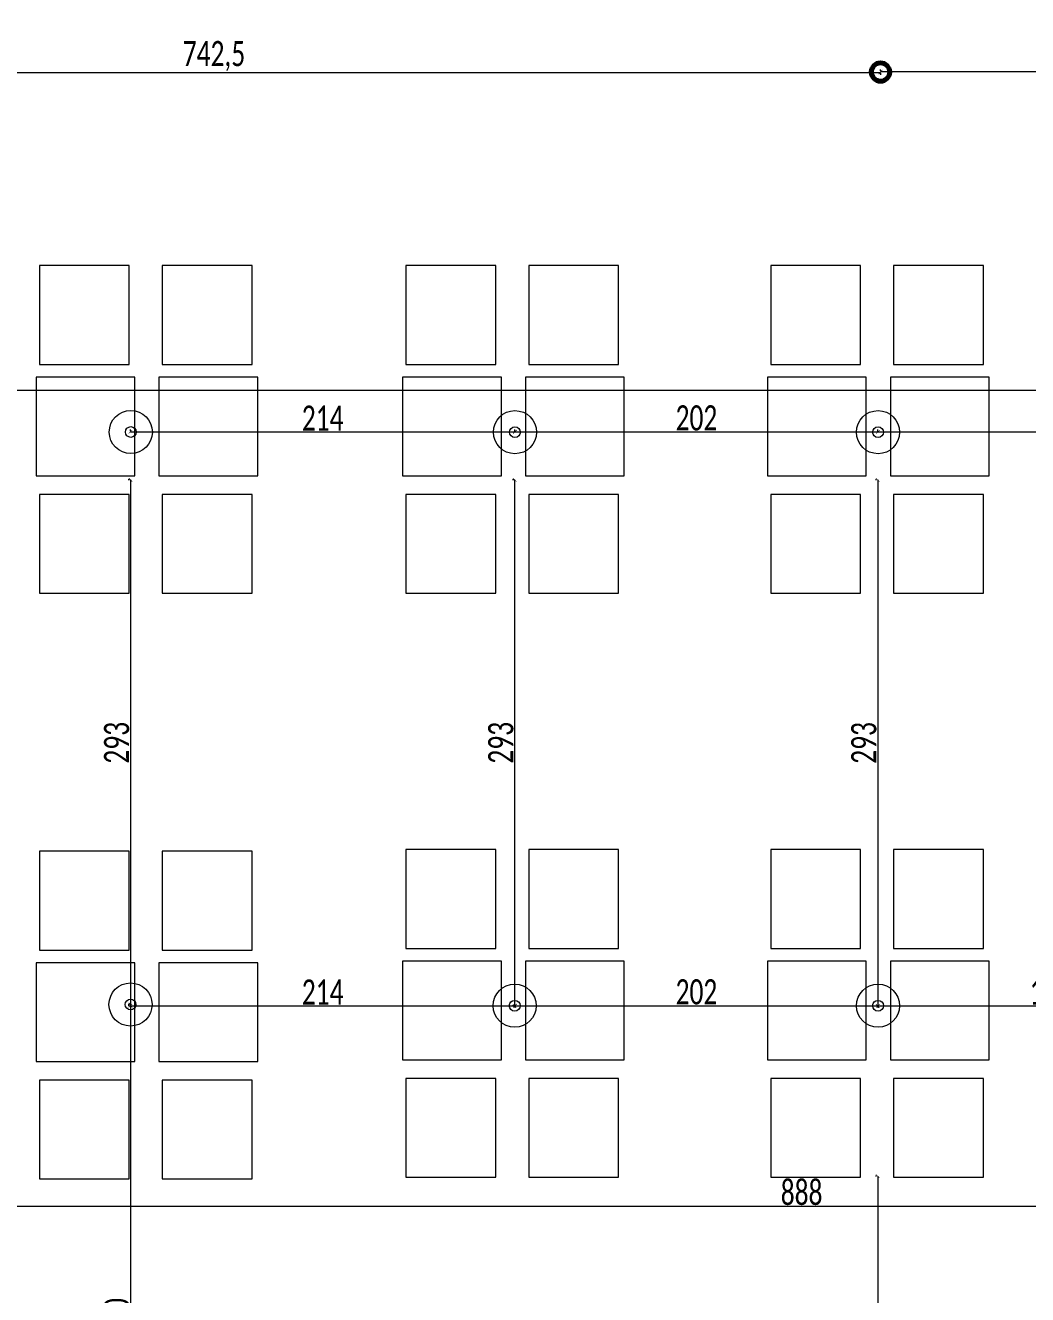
# Model space of a CAD drawing. Header units: millimetres. Extents: x -24 to 530668, y -246875 to -2983.
# Drawn here: x 265256 to 265814, y -115151 to -114445 of the extents above; entities that cross this region are included whole.
import ezdxf
from ezdxf.enums import TextEntityAlignment as Align

# ---------------------------------------------------------------- set-up
doc = ezdxf.new("R2010")
doc.units = ezdxf.units.MM
doc.header["$PDMODE"] = 2
doc.layers.get('0').update_dxf_attribs({"lineweight": 20})
for name, color, linetype, lineweight in [('10_1_1_BA_tasiyici', 1, 'Continuous', 40), ('ahsap', 34, 'Continuous', 25), ('aydınlatma', 40, 'Continuous', 20), ('t_kutu p', 50, 'Continuous', 30), ('t_tarama', 253, 'Continuous', 5), ('ölçü', 251, 'Continuous', 5)]:
    doc.layers.add(name, color=color, linetype=linetype, lineweight=lineweight)
doc.styles.add('txt_tur_1', font='arial.ttf', dxfattribs={"height": 1.5})
doc.styles.add('Ölçü50', font='calibri.ttf', dxfattribs={"width": 0.7})
doc.dimstyles.new('olcu10', dxfattribs={"dimtxt": 14, "dimasz": 2, "dimexe": 1.25, "dimexo": 0.625, "dimgap": 0.5, "dimtad": 1, "dimdec": 1, "dimrnd": 0.5, "dimzin": 9, "dimtxsty": 'Ölçü50', "dimblk": 'ARCHTICK', "dimcen": 2, "dimclrd": 256, "dimclre": 256, "dimclrt": 6, "dimazin": 2, "dimtfac": 1, "dimtdec": 1, "dimtix": 1, "dimtmove": 0, "dimatfit": 3, "dimldrblk": 'ARCHTICK', "dimfxl": 1, "dimlwd": -1, "dimarcsym": 0})

# ---------------------------------------------------------------- blocks, each defined once
blk = doc.blocks.new('_ArchTick')
at = {"color": 0, "linetype": 'ByBlock', "const_width": 0.15}
blk.add_lwpolyline([(-0.5, -0.5), (0.5, 0.5)], dxfattribs=at)
blk = doc.blocks.new('*D837')
at = {"layer": 'DEFPOINTS', "color": 0, "transparency": 16777216}
for p in [(259802.6, -114260.43), (260016.69, -114260.2), (260016.69, -114260.43)]:
    blk.add_point(p, dxfattribs=at)
at = {"layer": 'ölçü', "lineweight": -2, "transparency": 16777216}
for p, q in [((259802.6, -114259.81), (259802.6, -114258.95)), ((260016.69, -114259.81), (260016.69, -114258.95))]:
    blk.add_line(p, q, dxfattribs=at)
at = {"layer": 'ölçü', "transparency": 16777216}
blk.add_line((259802.6, -114260.2), (260016.69, -114260.2), dxfattribs=at)
at = {"layer": 'ölçü', "transparency": 16777216, "xscale": 2, "yscale": 2, "zscale": 2, "rotation": 180}
blk.add_blockref('_ArchTick', (259802.6, -114260.2), dxfattribs=at)
at = {"layer": 'ölçü', "transparency": 16777216, "xscale": 2, "yscale": 2, "zscale": 2}
blk.add_blockref('_ArchTick', (260016.69, -114260.2), dxfattribs=at)
at = {"layer": 'ölçü', "color": 6, "transparency": 16777216, "insert": (259909.64, -114252.6), "char_height": 14, "attachment_point": 5, "style": 'Ölçü50'}
blk.add_mtext('214', dxfattribs=at)
blk = doc.blocks.new('*D838')
at = {"layer": 'DEFPOINTS', "color": 0, "transparency": 16777216}
for p in [(260016.69, -114260.43), (260218.89, -114260.2), (260218.89, -114260.43)]:
    blk.add_point(p, dxfattribs=at)
at = {"layer": 'ölçü', "lineweight": -2, "transparency": 16777216}
for p, q in [((260016.69, -114259.81), (260016.69, -114258.95)), ((260218.89, -114259.81), (260218.89, -114258.95))]:
    blk.add_line(p, q, dxfattribs=at)
at = {"layer": 'ölçü', "transparency": 16777216}
blk.add_line((260016.69, -114260.2), (260218.89, -114260.2), dxfattribs=at)
at = {"layer": 'ölçü', "transparency": 16777216, "xscale": 2, "yscale": 2, "zscale": 2, "rotation": 180}
blk.add_blockref('_ArchTick', (260016.69, -114260.2), dxfattribs=at)
at = {"layer": 'ölçü', "transparency": 16777216, "xscale": 2, "yscale": 2, "zscale": 2}
blk.add_blockref('_ArchTick', (260218.89, -114260.2), dxfattribs=at)
at = {"layer": 'ölçü', "color": 6, "transparency": 16777216, "insert": (260117.79, -114252.53), "char_height": 14, "attachment_point": 5, "style": 'Ölçü50'}
blk.add_mtext('202', dxfattribs=at)
blk = doc.blocks.new('*D839')
at = {"layer": 'DEFPOINTS', "color": 0, "transparency": 16777216}
for p in [(260218.89, -114260.43), (260613.8, -114260.2), (260613.8, -114260.43)]:
    blk.add_point(p, dxfattribs=at)
at = {"layer": 'ölçü', "lineweight": -2, "transparency": 16777216}
for p, q in [((260218.89, -114259.81), (260218.89, -114258.95)), ((260613.8, -114259.81), (260613.8, -114258.95))]:
    blk.add_line(p, q, dxfattribs=at)
at = {"layer": 'ölçü', "transparency": 16777216}
blk.add_line((260218.89, -114260.2), (260613.8, -114260.2), dxfattribs=at)
at = {"layer": 'ölçü', "transparency": 16777216, "xscale": 2, "yscale": 2, "zscale": 2, "rotation": 180}
blk.add_blockref('_ArchTick', (260218.89, -114260.2), dxfattribs=at)
at = {"layer": 'ölçü', "transparency": 16777216, "xscale": 2, "yscale": 2, "zscale": 2}
blk.add_blockref('_ArchTick', (260613.8, -114260.2), dxfattribs=at)
at = {"layer": 'ölçü', "color": 6, "transparency": 16777216, "insert": (260416.35, -114252.53), "char_height": 14, "attachment_point": 5, "style": 'Ölçü50'}
blk.add_mtext('395', dxfattribs=at)
blk = doc.blocks.new('*D842')
at = {"layer": 'DEFPOINTS', "color": 0, "transparency": 16777216}
for p in [(259802.6, -114579.05), (260016.69, -114579.05), (260016.69, -114579.73)]:
    blk.add_point(p, dxfattribs=at)
at = {"layer": 'ölçü', "lineweight": -2, "transparency": 16777216}
for p, q in [((259802.6, -114579.67), (259802.6, -114580.98)), ((260016.69, -114579.67), (260016.69, -114580.98))]:
    blk.add_line(p, q, dxfattribs=at)
at = {"layer": 'ölçü', "transparency": 16777216}
blk.add_line((259802.6, -114579.73), (260016.69, -114579.73), dxfattribs=at)
at = {"layer": 'ölçü', "transparency": 16777216, "xscale": 2, "yscale": 2, "zscale": 2, "rotation": 180}
blk.add_blockref('_ArchTick', (259802.6, -114579.73), dxfattribs=at)
at = {"layer": 'ölçü', "transparency": 16777216, "xscale": 2, "yscale": 2, "zscale": 2}
blk.add_blockref('_ArchTick', (260016.69, -114579.73), dxfattribs=at)
at = {"layer": 'ölçü', "color": 6, "transparency": 16777216, "insert": (259909.64, -114572.12), "char_height": 14, "attachment_point": 5, "style": 'Ölçü50'}
blk.add_mtext('214', dxfattribs=at)
blk = doc.blocks.new('*D843')
at = {"layer": 'DEFPOINTS', "color": 0, "transparency": 16777216}
for p in [(260016.69, -114579.05), (260218.89, -114579.05), (260218.89, -114579.73)]:
    blk.add_point(p, dxfattribs=at)
at = {"layer": 'ölçü', "lineweight": -2, "transparency": 16777216}
for p, q in [((260016.69, -114579.67), (260016.69, -114580.98)), ((260218.89, -114579.67), (260218.89, -114580.98))]:
    blk.add_line(p, q, dxfattribs=at)
at = {"layer": 'ölçü', "transparency": 16777216}
blk.add_line((260016.69, -114579.73), (260218.89, -114579.73), dxfattribs=at)
at = {"layer": 'ölçü', "transparency": 16777216, "xscale": 2, "yscale": 2, "zscale": 2, "rotation": 180}
blk.add_blockref('_ArchTick', (260016.69, -114579.73), dxfattribs=at)
at = {"layer": 'ölçü', "transparency": 16777216, "xscale": 2, "yscale": 2, "zscale": 2}
blk.add_blockref('_ArchTick', (260218.89, -114579.73), dxfattribs=at)
at = {"layer": 'ölçü', "color": 6, "transparency": 16777216, "insert": (260117.79, -114572.05), "char_height": 14, "attachment_point": 5, "style": 'Ölçü50'}
blk.add_mtext('202', dxfattribs=at)
blk = doc.blocks.new('*D844')
at = {"layer": 'DEFPOINTS', "color": 0, "transparency": 16777216}
for p in [(260218.89, -114579.05), (260411.09, -114579.05), (260411.09, -114579.73)]:
    blk.add_point(p, dxfattribs=at)
at = {"layer": 'ölçü', "lineweight": -2, "transparency": 16777216}
for p, q in [((260218.89, -114579.67), (260218.89, -114580.98)), ((260411.09, -114579.67), (260411.09, -114580.98))]:
    blk.add_line(p, q, dxfattribs=at)
at = {"layer": 'ölçü', "transparency": 16777216}
blk.add_line((260218.89, -114579.73), (260411.09, -114579.73), dxfattribs=at)
at = {"layer": 'ölçü', "transparency": 16777216, "xscale": 2, "yscale": 2, "zscale": 2, "rotation": 180}
blk.add_blockref('_ArchTick', (260218.89, -114579.73), dxfattribs=at)
at = {"layer": 'ölçü', "transparency": 16777216, "xscale": 2, "yscale": 2, "zscale": 2}
blk.add_blockref('_ArchTick', (260411.09, -114579.73), dxfattribs=at)
at = {"layer": 'ölçü', "color": 6, "transparency": 16777216, "insert": (260314.99, -114572.05), "char_height": 14, "attachment_point": 5, "style": 'Ölçü50'}
blk.add_mtext('192', dxfattribs=at)
blk = doc.blocks.new('*D846')
at = {"layer": 'DEFPOINTS', "color": 0, "transparency": 16777216}
for p in [(259802.6, -114286.95), (259802.6, -114579.73), (259802.6, -114579.73)]:
    blk.add_point(p, dxfattribs=at)
at = {"layer": 'ölçü', "lineweight": -2, "transparency": 16777216}
for p, q in [((259801.98, -114286.95), (259801.35, -114286.95)), ((259801.98, -114579.73), (259801.35, -114579.73))]:
    blk.add_line(p, q, dxfattribs=at)
at = {"layer": 'ölçü', "transparency": 16777216}
blk.add_line((259802.6, -114286.95), (259802.6, -114579.73), dxfattribs=at)
at = {"layer": 'ölçü', "transparency": 16777216, "xscale": 2, "yscale": 2, "zscale": 2}
for p, rotation in [((259802.6, -114286.95), 90), ((259802.6, -114579.73), 270)]:
    blk.add_blockref('_ArchTick', p, dxfattribs=dict(at, rotation=rotation))
at = {"layer": 'ölçü', "color": 6, "transparency": 16777216, "insert": (259794.93, -114433.34), "char_height": 14, "attachment_point": 5, "rotation": 90, "style": 'Ölçü50'}
blk.add_mtext('293', dxfattribs=at)
blk = doc.blocks.new('*D847')
at = {"layer": 'DEFPOINTS', "color": 0, "transparency": 16777216}
for p in [(260017.17, -114286.95), (260016.55, -114579.73), (260016.55, -114579.73)]:
    blk.add_point(p, dxfattribs=at)
at = {"layer": 'ölçü', "lineweight": -2, "transparency": 16777216}
for p, q in [((260016.55, -114286.95), (260015.3, -114286.95)), ((260015.92, -114579.73), (260015.3, -114579.73))]:
    blk.add_line(p, q, dxfattribs=at)
at = {"layer": 'ölçü', "transparency": 16777216}
blk.add_line((260016.55, -114286.95), (260016.55, -114579.73), dxfattribs=at)
at = {"layer": 'ölçü', "transparency": 16777216, "xscale": 2, "yscale": 2, "zscale": 2}
for p, rotation in [((260016.55, -114286.95), 90), ((260016.55, -114579.73), 270)]:
    blk.add_blockref('_ArchTick', p, dxfattribs=dict(at, rotation=rotation))
at = {"layer": 'ölçü', "color": 6, "transparency": 16777216, "insert": (260008.87, -114433.34), "char_height": 14, "attachment_point": 5, "rotation": 90, "style": 'Ölçü50'}
blk.add_mtext('293', dxfattribs=at)
blk = doc.blocks.new('*D848')
at = {"layer": 'DEFPOINTS', "color": 0, "transparency": 16777216}
for p in [(260218.71, -114286.95), (260218.71, -114579.9), (260218.71, -114579.9)]:
    blk.add_point(p, dxfattribs=at)
at = {"layer": 'ölçü', "lineweight": -2, "transparency": 16777216}
for p, q in [((260218.09, -114286.95), (260217.46, -114286.95)), ((260218.09, -114579.9), (260217.46, -114579.9))]:
    blk.add_line(p, q, dxfattribs=at)
at = {"layer": 'ölçü', "transparency": 16777216}
blk.add_line((260218.71, -114286.95), (260218.71, -114579.9), dxfattribs=at)
at = {"layer": 'ölçü', "transparency": 16777216, "xscale": 2, "yscale": 2, "zscale": 2}
for p, rotation in [((260218.71, -114286.95), 90), ((260218.71, -114579.9), 270)]:
    blk.add_blockref('_ArchTick', p, dxfattribs=dict(at, rotation=rotation))
at = {"layer": 'ölçü', "color": 6, "transparency": 16777216, "insert": (260211.04, -114433.43), "char_height": 14, "attachment_point": 5, "rotation": 90, "style": 'Ölçü50'}
blk.add_mtext('293', dxfattribs=at)
blk = doc.blocks.new('*D849')
at = {"layer": 'DEFPOINTS', "color": 0, "transparency": 16777216}
for p in [(260218.71, -114674.56), (260218.71, -114929.19), (260218.71, -114929.19)]:
    blk.add_point(p, dxfattribs=at)
at = {"layer": 'ölçü', "lineweight": -2, "transparency": 16777216}
for p, q in [((260218.09, -114674.56), (260217.46, -114674.56)), ((260218.09, -114929.19), (260217.46, -114929.19))]:
    blk.add_line(p, q, dxfattribs=at)
at = {"layer": 'ölçü', "transparency": 16777216}
blk.add_line((260218.71, -114674.56), (260218.71, -114929.19), dxfattribs=at)
at = {"layer": 'ölçü', "transparency": 16777216, "xscale": 2, "yscale": 2, "zscale": 2}
for p, rotation in [((260218.71, -114674.56), 90), ((260218.71, -114929.19), 270)]:
    blk.add_blockref('_ArchTick', p, dxfattribs=dict(at, rotation=rotation))
at = {"layer": 'ölçü', "color": 6, "transparency": 16777216, "insert": (260209.58, -114801.88), "char_height": 14, "attachment_point": 5, "rotation": 90, "style": 'Ölçü50'}
blk.add_mtext('254,5', dxfattribs=at)
blk = doc.blocks.new('DGHH')
at = {"layer": 'aydınlatma'}
for radius in [20, 5]:
    blk.add_circle((254315, -103870.9, 2092.6), radius, dxfattribs=at)
blk = doc.blocks.new('sıva üstü hopörlör')
at = {"layer": '10_1_1_BA_tasiyici', "color": 5}
for radius in [5.68, 5.11, 4.54]:
    blk.add_circle((0, 0), radius, dxfattribs=at)
blk = doc.blocks.new('*D870')
at = {"layer": 'DEFPOINTS', "color": 0, "transparency": 16777216}
for p in [(260620.3, -114691.38), (259732.4, -114701.11, 0), (260620.3, -114702.76, 0)]:
    blk.add_point(p, dxfattribs=at)
at = {"layer": 'ölçü', "lineweight": -2, "transparency": 16777216}
for p, q in [((259732.4, -114700.49), (259732.4, -114690.13)), ((260620.3, -114702.14), (260620.3, -114690.13))]:
    blk.add_line(p, q, dxfattribs=at)
at = {"layer": 'ölçü', "transparency": 16777216}
blk.add_line((259732.4, -114691.38), (260620.3, -114691.38), dxfattribs=at)
at = {"layer": 'ölçü', "transparency": 16777216, "xscale": 2, "yscale": 2, "zscale": 2, "rotation": 180}
blk.add_blockref('_ArchTick', (259732.4, -114691.38), dxfattribs=at)
at = {"layer": 'ölçü', "transparency": 16777216, "xscale": 2, "yscale": 2, "zscale": 2}
blk.add_blockref('_ArchTick', (260620.3, -114691.38), dxfattribs=at)
at = {"layer": 'ölçü', "color": 6, "transparency": 16777216, "insert": (260176.35, -114683.71), "char_height": 14, "attachment_point": 5, "style": 'Ölçü50'}
blk.add_mtext('888', dxfattribs=at)
blk = doc.blocks.new('*D874')
at = {"layer": 'DEFPOINTS', "color": 0, "transparency": 16777216}
for p in [(259477.9, -114059.93, 0), (260220.3, -114059.93, 0), (260220.3, -114060.17)]:
    blk.add_point(p, dxfattribs=at)
at = {"layer": 'ölçü', "transparency": 16777216}
blk.add_line((259477.9, -114060.17), (260220.3, -114060.17), dxfattribs=at)
at = {"layer": 'ölçü', "lineweight": -2, "transparency": 16777216}
for p, q in [((259477.9, -114060.55), (259477.9, -114061.42)), ((260220.3, -114060.55), (260220.3, -114061.42))]:
    blk.add_line(p, q, dxfattribs=at)
at = {"layer": 'ölçü', "transparency": 16777216, "xscale": 2, "yscale": 2, "zscale": 2, "rotation": 180}
blk.add_blockref('_ArchTick', (259477.9, -114060.17), dxfattribs=at)
at = {"layer": 'ölçü', "transparency": 16777216, "xscale": 2, "yscale": 2, "zscale": 2}
blk.add_blockref('_ArchTick', (260220.3, -114060.17), dxfattribs=at)
at = {"layer": 'ölçü', "color": 6, "transparency": 16777216, "insert": (259849.1, -114051.04), "char_height": 14, "attachment_point": 5, "style": 'Ölçü50'}
blk.add_mtext('742,5', dxfattribs=at)
blk = doc.blocks.new('*D875')
at = {"layer": 'DEFPOINTS', "color": 0, "transparency": 16777216}
for p in [(260220.3, -114059.93, 0), (260920.3, -114059.7), (260920.3, -114059.93, 0)]:
    blk.add_point(p, dxfattribs=at)
at = {"layer": 'ölçü', "lineweight": -2, "transparency": 16777216}
for p, q in [((260220.3, -114059.3), (260220.3, -114058.45)), ((260920.3, -114059.3), (260920.3, -114058.45))]:
    blk.add_line(p, q, dxfattribs=at)
at = {"layer": 'ölçü', "transparency": 16777216}
blk.add_line((260220.3, -114059.7), (260920.3, -114059.7), dxfattribs=at)
at = {"layer": 'ölçü', "transparency": 16777216, "xscale": 2, "yscale": 2, "zscale": 2, "rotation": 180}
blk.add_blockref('_ArchTick', (260220.3, -114059.7), dxfattribs=at)
at = {"layer": 'ölçü', "transparency": 16777216, "xscale": 2, "yscale": 2, "zscale": 2}
blk.add_blockref('_ArchTick', (260920.3, -114059.7), dxfattribs=at)
at = {"layer": 'ölçü', "color": 6, "transparency": 16777216, "insert": (260570.3, -114052.02), "char_height": 14, "attachment_point": 5, "style": 'Ölçü50'}
blk.add_mtext('700', dxfattribs=at)
blk = doc.blocks.new('*D907')
at = {"layer": 'DEFPOINTS', "color": 0, "transparency": 16777216}
for p in [(259802.6, -114579.05), (259802.6, -114929.19), (259802.6, -114929.19)]:
    blk.add_point(p, dxfattribs=at)
at = {"layer": 'ölçü', "lineweight": -2, "transparency": 16777216}
for p, q in [((259801.98, -114579.05), (259801.35, -114579.05)), ((259801.98, -114929.19), (259801.35, -114929.19))]:
    blk.add_line(p, q, dxfattribs=at)
at = {"layer": 'ölçü', "transparency": 16777216}
blk.add_line((259802.6, -114579.05), (259802.6, -114929.19), dxfattribs=at)
at = {"layer": 'ölçü', "transparency": 16777216, "xscale": 2, "yscale": 2, "zscale": 2}
for p, rotation in [((259802.6, -114579.05), 90), ((259802.6, -114929.19), 270)]:
    blk.add_blockref('_ArchTick', p, dxfattribs=dict(at, rotation=rotation))
at = {"layer": 'ölçü', "color": 6, "transparency": 16777216, "insert": (259794.93, -114754.12), "char_height": 14, "attachment_point": 5, "rotation": 90, "style": 'Ölçü50'}
blk.add_mtext('350', dxfattribs=at)
blk = doc.blocks.new('aydınlatma sd')
at = {"layer": 't_tarama'}
h = blk.add_hatch(dxfattribs=at)
h.set_pattern_fill('ANSI33', color=256, angle=90, style=0)
h.set_pattern_definition([(135, (232091.11, -128561.967), (-4.490128, -4.490128), []), (135, (232091.11, -128557.4766), (-4.490128, -4.490128), [3.175, -1.5875])])
edge = h.paths.add_edge_path()
edge.add_arc((260410.87, -114231.97), 30, 0, 360)
edge = h.paths.add_edge_path()
edge.add_arc((259586.11, -114231.97), 30, 0, 360)
h.paths.add_polyline_path([(259138.61, -113376.97), (259208.61, -113376.97), (259208.61, -113446.97), (259138.61, -113446.97)])
blk.add_line((258719.72, -114236.97, -17966.19), (261987.51, -114236.97, -17966.19), dxfattribs=at)
for points in [[(259751.92, -114167.71), (259751.92, -114222.71), (259801.92, -114222.71), (259801.92, -114167.71)], [(259820.33, -114167.71), (259820.33, -114222.71), (259870.33, -114222.71), (259870.33, -114167.71)], [(259956, -114167.71), (259956, -114222.71), (260006, -114222.71), (260006, -114167.71)], [(260024.41, -114167.71), (260024.41, -114222.71), (260074.41, -114222.71), (260074.41, -114167.71)], [(260159.21, -114167.71), (260159.21, -114222.71), (260209.21, -114222.71), (260209.21, -114167.71)], [(260227.61, -114167.71), (260227.61, -114222.71), (260277.61, -114222.71), (260277.61, -114167.71)], [(259751.92, -114295.08), (259751.92, -114350.08), (259801.92, -114350.08), (259801.92, -114295.08)], [(259820.33, -114295.08), (259820.33, -114350.08), (259870.33, -114350.08), (259870.33, -114295.08)], [(259956, -114295.08), (259956, -114350.08), (260006, -114350.08), (260006, -114295.08)], [(260024.41, -114295.08), (260024.41, -114350.08), (260074.41, -114350.08), (260074.41, -114295.08)], [(260159.21, -114295.08), (260159.21, -114350.08), (260209.21, -114350.08), (260209.21, -114295.08)], [(260227.61, -114295.08), (260227.61, -114350.08), (260277.61, -114350.08), (260277.61, -114295.08)], [(259751.92, -114493.75), (259751.92, -114548.75), (259801.92, -114548.75), (259801.92, -114493.75)], [(259820.33, -114493.75), (259820.33, -114548.75), (259870.33, -114548.75), (259870.33, -114493.75)], [(259956, -114492.81), (259956, -114547.81), (260006, -114547.81), (260006, -114492.81)], [(260024.41, -114492.81), (260024.41, -114547.81), (260074.41, -114547.81), (260074.41, -114492.81)], [(260159.21, -114492.81), (260159.21, -114547.81), (260209.21, -114547.81), (260209.21, -114492.81)], [(260227.61, -114492.81), (260227.61, -114547.81), (260277.61, -114547.81), (260277.61, -114492.81)], [(259751.92, -114621.13), (259751.92, -114676.13), (259801.92, -114676.13), (259801.92, -114621.13)], [(259820.33, -114621.13), (259820.33, -114676.13), (259870.33, -114676.13), (259870.33, -114621.13)], [(259956, -114620.19), (259956, -114675.19), (260006, -114675.19), (260006, -114620.19)], [(260024.41, -114620.19), (260024.41, -114675.19), (260074.41, -114675.19), (260074.41, -114620.19)], [(260159.21, -114620.19), (260159.21, -114675.19), (260209.21, -114675.19), (260209.21, -114620.19)], [(260227.61, -114620.19), (260227.61, -114675.19), (260277.61, -114675.19), (260277.61, -114620.19)]]:
    blk.add_lwpolyline(points, close=True, dxfattribs=at)
for points in [[(259750.07, -114229.75), (259750.07, -114284.75), (259805.07, -114284.75), (259805.07, -114229.75), (259750.07, -114229.75)], [(259818.48, -114229.75), (259818.48, -114284.75), (259873.48, -114284.75), (259873.48, -114229.75), (259818.48, -114229.75)], [(259954.16, -114229.75), (259954.16, -114284.75), (260009.16, -114284.75), (260009.16, -114229.75), (259954.16, -114229.75)], [(260022.57, -114229.75), (260022.57, -114284.75), (260077.57, -114284.75), (260077.57, -114229.75), (260022.57, -114229.75)], [(260157.36, -114229.75), (260157.36, -114284.75), (260212.36, -114284.75), (260212.36, -114229.75), (260157.36, -114229.75)], [(260225.77, -114229.75), (260225.77, -114284.75), (260280.77, -114284.75), (260280.77, -114229.75), (260225.77, -114229.75)], [(259750.07, -114555.79), (259750.07, -114610.79), (259805.07, -114610.79), (259805.07, -114555.79), (259750.07, -114555.79)], [(259818.48, -114555.79), (259818.48, -114610.79), (259873.48, -114610.79), (259873.48, -114555.79), (259818.48, -114555.79)], [(259954.16, -114554.85), (259954.16, -114609.85), (260009.16, -114609.85), (260009.16, -114554.85), (259954.16, -114554.85)], [(260022.57, -114554.85), (260022.57, -114609.85), (260077.57, -114609.85), (260077.57, -114554.85), (260022.57, -114554.85)], [(260157.36, -114554.85), (260157.36, -114609.85), (260212.36, -114609.85), (260212.36, -114554.85), (260157.36, -114554.85)], [(260225.77, -114554.85), (260225.77, -114609.85), (260280.77, -114609.85), (260280.77, -114554.85), (260225.77, -114554.85)]]:
    blk.add_lwpolyline(points, dxfattribs=at)
at = {"layer": 'ahsap', "xscale": 0.6, "yscale": 0.6, "zscale": 0.6}
for p in [(107213.78, -51937.8, -1255.57), (107427.72, -51937.88, -1255.57), (107629.92, -51937.88, -1255.57), (107213.63, -52256.5, -1255.57), (107427.58, -52257.18, -1255.57), (107629.92, -52257.18, -1255.57)]:
    blk.add_blockref('DGHH', p, dxfattribs=at)
at = {"layer": 't_kutu p', "linetype": 'ByBlock'}
blk.add_blockref('sıva üstü hopörlör', (260220.3, -114059.93, 0), dxfattribs=at)
at = {"layer": 't_tarama', "style": 'txt_tur_1'}
for tag, p in [('19S', (258692.48, -113427.38, -17966.19)), ('20T', (258679.1, -114252.38, -17966.19)), ('21U', (258679.1, -115238.38, -17966.19)), ('22V', (258679.1, -116077.38, -17966.19))]:
    blk.add_attdef(tag, text='', height=30, dxfattribs=at).set_placement(p, align=Align.CENTER)
at = {"layer": 'ölçü'}
for base, p1, p2, picture, middle in [((260220.3, -114060.17), (259477.9, -114059.93, 0), (260220.3, -114059.93, 0), '*D874', (259849.1, -114051.04)), ((260016.69, -114260.2), (259802.6, -114260.43), (260016.69, -114260.43), '*D837', (259909.64, -114252.6)), ((260016.69, -114579.73), (259802.6, -114579.05), (260016.69, -114579.05), '*D842', (259909.64, -114572.12)), ((260620.3, -114691.38), (259732.4, -114701.11, 0), (260620.3, -114702.76, 0), '*D870', (260176.35, -114683.71))]:
    dim = blk.add_linear_dim(base=base, p1=p1, p2=p2, dimstyle='olcu10', dxfattribs=at)
    dim.commit()
    dim.dimension.update_dxf_attribs({"geometry": picture, "text_midpoint": middle})
for base, p1, p2, picture, middle in [((260920.3, -114059.7), (260220.3, -114059.93, 0), (260920.3, -114059.93, 0), '*D875', (260570.3, -114052.02)), ((260218.89, -114260.2), (260016.69, -114260.43), (260218.89, -114260.43), '*D838', (260117.79, -114252.53)), ((260613.8, -114260.2), (260218.89, -114260.43), (260613.8, -114260.43), '*D839', (260416.35, -114252.53)), ((260218.89, -114579.73), (260016.69, -114579.05), (260218.89, -114579.05), '*D843', (260117.79, -114572.05)), ((260411.09, -114579.73), (260218.89, -114579.05), (260411.09, -114579.05), '*D844', (260314.99, -114572.05))]:
    dim = blk.add_linear_dim(base=base, p1=p1, p2=p2, dimstyle='olcu10', override={"dimtmove": 1}, dxfattribs=at)
    dim.commit()
    dim.dimension.update_dxf_attribs({"geometry": picture, "text_midpoint": middle})
for base, p1, p2, picture, middle in [((259802.6, -114579.73), (259802.6, -114286.95), (259802.6, -114579.73), '*D846', (259794.93, -114433.34)), ((260016.55, -114579.73), (260017.17, -114286.95), (260016.55, -114579.73), '*D847', (260008.87, -114433.34)), ((260218.7118, -114579.9049), (260218.7118, -114286.9455), (260218.7118, -114579.9049), '*D848', (260211.0395, -114433.4252)), ((260218.71, -114929.19), (260218.71, -114674.56), (260218.71, -114929.19), '*D849', (260209.58, -114801.88))]:
    dim = blk.add_linear_dim(base=base, p1=p1, p2=p2, angle=90, dimstyle='olcu10', dxfattribs=at)
    dim.commit()
    dim.dimension.update_dxf_attribs({"geometry": picture, "text_midpoint": middle})
at = {"layer": 'ölçü', "color": 2}
dim = blk.add_linear_dim(base=(259802.6, -114929.19), p1=(259802.6, -114579.05), p2=(259802.6, -114929.19), angle=90, dimstyle='olcu10', dxfattribs=at)
dim.commit()
dim.dimension.update_dxf_attribs({"geometry": '*D907', "text_midpoint": (259794.93, -114754.12)})

msp = doc.modelspace()

# ---------------------------------------------------------------- block references
at = {"layer": 'ölçü'}
msp.add_blockref('aydınlatma sd', (5511.652, -410.653), dxfattribs=at)

doc.saveas('drawing.dxf')
